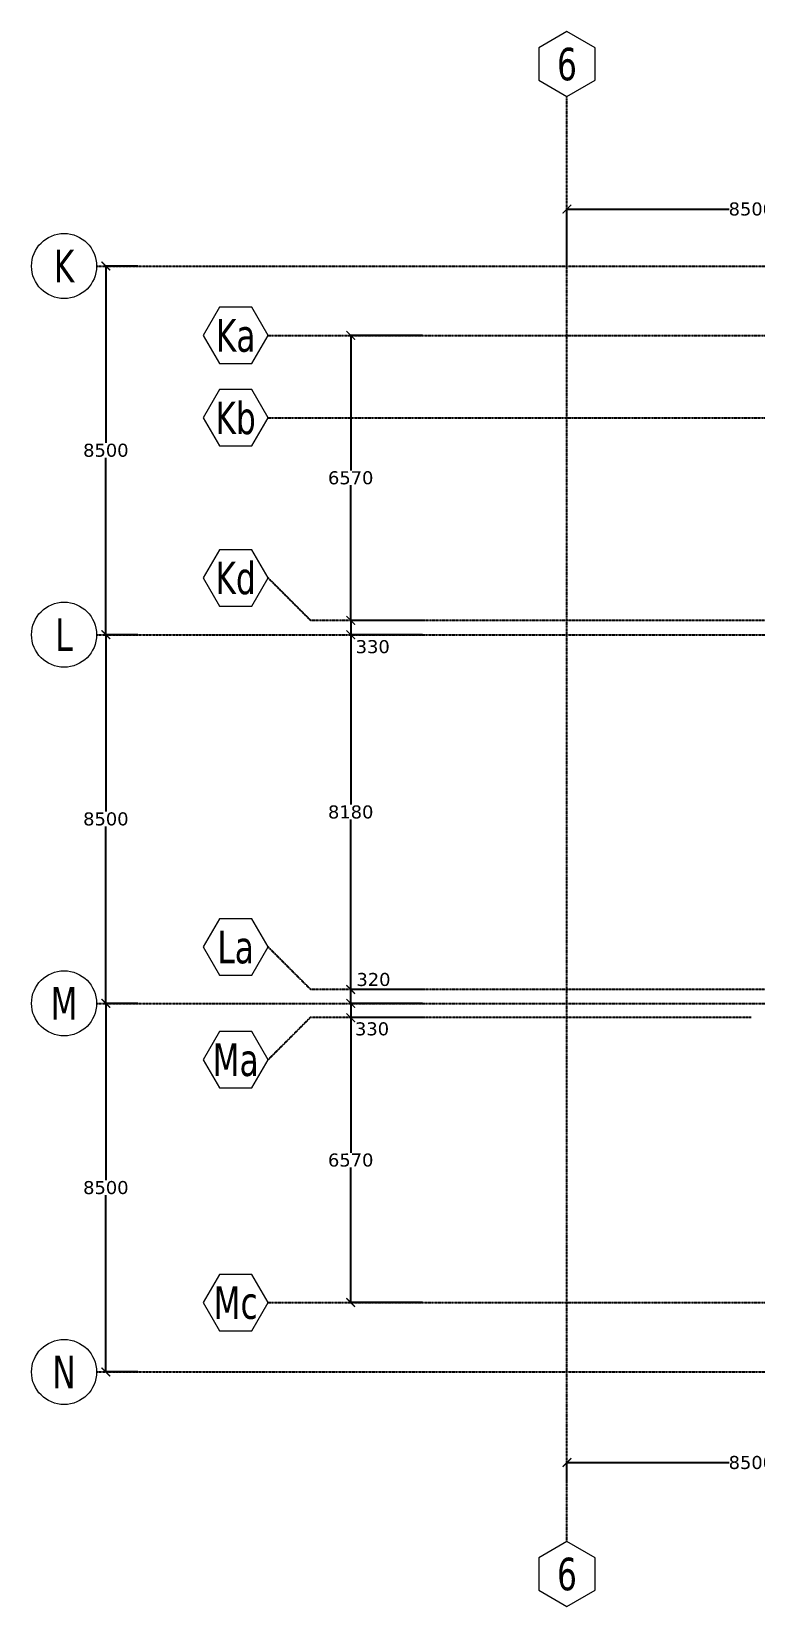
# Model space of a CAD drawing. Header units: millimetres. Extents: x -12345 to 95575, y -10708 to 31862.
# Drawn here: x -12345 to 4323, y -5407 to 30907 of the extents above; entities that cross this region are included whole.
import ezdxf
from ezdxf.enums import TextEntityAlignment as Align

# ---------------------------------------------------------------- set-up
doc = ezdxf.new("R2010")
doc.units = ezdxf.units.MM
doc.header["$LTSCALE"] = 0.95
doc.linetypes.add('DXK_LINE_DOT3', pattern=[5.9187, 2.979, -0.9799, 0.9799, -0.9799])
for name, color, linetype in [('COTAS', 8, 'Continuous'), ('HCB-EJES', 1, 'Continuous'), ('HCB-ROTULOS', 2, 'Continuous')]:
    doc.layers.add(name, color=color, linetype=linetype)
doc.layers.add('HCB_EJES', color=1, linetype='DXK_LINE_DOT3', lineweight=9)
doc.styles.add('VERDANA', font='verdana.ttf')
doc.dimstyles.new('1.125', dxfattribs={"dimscale": 0, "dimtxt": 300, "dimasz": 200, "dimexe": 4, "dimexo": 4, "dimgap": 15, "dimtad": 0, "dimdec": 0, "dimzin": 4, "dimdsep": 46, "dimtxsty": 'VERDANA', "dimblk": 'ARCHTICK', "dimcen": -10, "dimclrd": 256, "dimclrt": 3, "dimadec": 0, "dimazin": 0, "dimtfac": 1, "dimtdec": 0, "dimtmove": 2, "dimatfit": 0, "dimldrblk": 'OBLIQUE', "dimfxl": 0.05, "dimtolj": 1, "dimtzin": 0, "dimarcsym": 0})

# ---------------------------------------------------------------- blocks, each defined once
blk = doc.blocks.new('_ArchTick')
at = {"color": 0, "linetype": 'ByBlock', "const_width": 0.15}
blk.add_lwpolyline([(-0.5, -0.5), (0.5, 0.5)], dxfattribs=at)
blk = doc.blocks.new('*D125')
at = {"layer": 'COTAS', "color": 0, "lineweight": -2, "transparency": 16777216}
for p, q in [((0, 25504), (0, 26817)), ((8500, 25504), (8500, 26817))]:
    blk.add_line(p, q, dxfattribs=at)
at = {"layer": 'COTAS', "lineweight": -2, "transparency": 16777216}
for p, q in [((0, 26813), (3736, 26813)), ((8500, 26813), (4764, 26813))]:
    blk.add_line(p, q, dxfattribs=at)
at = {"layer": 'Defpoints', "color": 0, "transparency": 16777216}
for p in [(8500, 26813), (0, 25500), (8500, 25500)]:
    blk.add_point(p, dxfattribs=at)
at = {"layer": 'COTAS', "lineweight": -2, "transparency": 16777216, "xscale": 200, "yscale": 200, "zscale": 200, "rotation": 180}
blk.add_blockref('_ArchTick', (0, 26813), dxfattribs=at)
at = {"layer": 'COTAS', "lineweight": -2, "transparency": 16777216, "xscale": 200, "yscale": 200, "zscale": 200}
blk.add_blockref('_ArchTick', (8500, 26813), dxfattribs=at)
at = {"layer": 'COTAS', "color": 3, "transparency": 16777216, "insert": (4250, 26813), "char_height": 300, "attachment_point": 5, "style": 'VERDANA'}
blk.add_mtext('\\A1;8500', dxfattribs=at)
blk = doc.blocks.new('_Oblique')
at = {"color": 0, "linetype": 'ByBlock', "lineweight": -2}
blk.add_line((-0.5, -0.5), (0.5, 0.5), dxfattribs=at)
blk = doc.blocks.new('*D135')
at = {"layer": 'COTAS', "color": 0, "lineweight": -2, "transparency": 16777216}
for p, q in [((-3334, 8170), (-4990, 8170)), ((-3334, 1600), (-4990, 1600))]:
    blk.add_line(p, q, dxfattribs=at)
at = {"layer": 'COTAS', "lineweight": -2, "transparency": 16777216}
for p, q in [((-4986, 8170), (-4986, 5056)), ((-4986, 1600), (-4986, 4714))]:
    blk.add_line(p, q, dxfattribs=at)
at = {"layer": 'Defpoints', "color": 0, "transparency": 16777216}
for p in [(-4986, 8170), (-3330, 8170), (-3330, 1600)]:
    blk.add_point(p, dxfattribs=at)
at = {"layer": 'COTAS', "lineweight": -2, "transparency": 16777216, "xscale": 200, "yscale": 200, "zscale": 200}
for p, rotation in [((-4986, 8170), 90), ((-4986, 1600), 270)]:
    blk.add_blockref('_ArchTick', p, dxfattribs=dict(at, rotation=rotation))
at = {"layer": 'COTAS', "color": 3, "transparency": 16777216, "insert": (-4986, 4885), "char_height": 300, "attachment_point": 5, "rotation": 0.1, "style": 'VERDANA'}
blk.add_mtext('\\A1;6570', dxfattribs=at)
blk = doc.blocks.new('*D136')
at = {"layer": 'COTAS', "color": 0, "lineweight": -2, "transparency": 16777216}
for p, q in [((-3334, 17000), (-4990, 17000)), ((-3334, 8820), (-4990, 8820))]:
    blk.add_line(p, q, dxfattribs=at)
at = {"layer": 'COTAS', "lineweight": -2, "transparency": 16777216}
for p, q in [((-4986, 17000), (-4986, 13082)), ((-4986, 8820), (-4986, 12738))]:
    blk.add_line(p, q, dxfattribs=at)
at = {"layer": 'Defpoints', "color": 0, "transparency": 16777216}
for p in [(-4986, 17000), (-3330, 17000), (-3330, 8820)]:
    blk.add_point(p, dxfattribs=at)
at = {"layer": 'COTAS', "lineweight": -2, "transparency": 16777216, "xscale": 200, "yscale": 200, "zscale": 200}
for p, rotation in [((-4986, 17000), 90), ((-4986, 8820), 270)]:
    blk.add_blockref('_ArchTick', p, dxfattribs=dict(at, rotation=rotation))
at = {"layer": 'COTAS', "color": 3, "transparency": 16777216, "insert": (-4986, 12910), "char_height": 300, "attachment_point": 5, "rotation": 0.1, "style": 'VERDANA'}
blk.add_mtext('\\A1;8180', dxfattribs=at)
blk = doc.blocks.new('*D137')
at = {"layer": 'COTAS', "color": 0, "lineweight": -2, "transparency": 16777216}
for p, q in [((-3334, 23900), (-4990, 23900)), ((-3334, 17330), (-4990, 17330))]:
    blk.add_line(p, q, dxfattribs=at)
at = {"layer": 'COTAS', "lineweight": -2, "transparency": 16777216}
for p, q in [((-4986, 23900), (-4986, 20786)), ((-4986, 17330), (-4986, 20444))]:
    blk.add_line(p, q, dxfattribs=at)
at = {"layer": 'Defpoints', "color": 0, "transparency": 16777216}
for p in [(-4986, 23900), (-3330, 23900), (-3330, 17330)]:
    blk.add_point(p, dxfattribs=at)
at = {"layer": 'COTAS', "lineweight": -2, "transparency": 16777216, "xscale": 200, "yscale": 200, "zscale": 200}
for p, rotation in [((-4986, 23900), 90), ((-4986, 17330), 270)]:
    blk.add_blockref('_ArchTick', p, dxfattribs=dict(at, rotation=rotation))
at = {"layer": 'COTAS', "color": 3, "transparency": 16777216, "insert": (-4986, 20615), "char_height": 300, "attachment_point": 5, "rotation": 0.1, "style": 'VERDANA'}
blk.add_mtext('\\A1;6570', dxfattribs=at)
blk = doc.blocks.new('*D139')
at = {"layer": 'COTAS', "color": 0, "lineweight": -2, "transparency": 16777216}
for p, q in [((0, -2507), (0, -2085)), ((8500, -2507), (8500, -2085))]:
    blk.add_line(p, q, dxfattribs=at)
at = {"layer": 'COTAS', "lineweight": -2, "transparency": 16777216}
for p, q in [((0, -2089), (3736, -2089)), ((8500, -2089), (4764, -2089))]:
    blk.add_line(p, q, dxfattribs=at)
at = {"layer": 'Defpoints', "color": 0, "transparency": 16777216}
for p in [(0, -2089), (0, -2511), (8500, -2511)]:
    blk.add_point(p, dxfattribs=at)
at = {"layer": 'COTAS', "lineweight": -2, "transparency": 16777216, "xscale": 200, "yscale": 200, "zscale": 200, "rotation": 180}
blk.add_blockref('_ArchTick', (0, -2089), dxfattribs=at)
at = {"layer": 'COTAS', "lineweight": -2, "transparency": 16777216, "xscale": 200, "yscale": 200, "zscale": 200}
blk.add_blockref('_ArchTick', (8500, -2089), dxfattribs=at)
at = {"layer": 'COTAS', "color": 3, "transparency": 16777216, "insert": (4250, -2089), "char_height": 300, "attachment_point": 5, "style": 'VERDANA'}
blk.add_mtext('\\A1;8500', dxfattribs=at)
blk = doc.blocks.new('*D149')
at = {"layer": 'COTAS', "color": 0, "lineweight": -2, "transparency": 16777216}
for p, q in [((-3334, 8500), (-4990, 8500)), ((-3334, 8170), (-4990, 8170))]:
    blk.add_line(p, q, dxfattribs=at)
at = {"layer": 'COTAS', "lineweight": -2, "transparency": 16777216}
for p, q in [((-4986, 8500), (-4986, 8700)), ((-4986, 8500), (-4986, 8170)), ((-4986, 8170), (-4986, 7970))]:
    blk.add_line(p, q, dxfattribs=at)
at = {"layer": 'Defpoints', "color": 0, "transparency": 16777216}
for p in [(-3330, 8500), (-4986, 8170), (-3330, 8170)]:
    blk.add_point(p, dxfattribs=at)
at = {"layer": 'COTAS', "lineweight": -2, "transparency": 16777216, "xscale": 200, "yscale": 200, "zscale": 200}
for p, rotation in [((-4986, 8500), 270), ((-4986, 8170), 90)]:
    blk.add_blockref('_ArchTick', p, dxfattribs=dict(at, rotation=rotation))
at = {"layer": 'COTAS', "color": 3, "transparency": 16777216, "insert": (-4494, 7909), "char_height": 300, "attachment_point": 5, "rotation": 0.1, "style": 'VERDANA'}
blk.add_mtext('\\A1;330', dxfattribs=at)
blk = doc.blocks.new('*D150')
at = {"layer": 'COTAS', "color": 0, "lineweight": -2, "transparency": 16777216}
for p, q in [((-3334, 8820), (-4990, 8820)), ((-3334, 8500), (-4990, 8500))]:
    blk.add_line(p, q, dxfattribs=at)
at = {"layer": 'COTAS', "lineweight": -2, "transparency": 16777216}
for p, q in [((-4986, 8820), (-4986, 9020)), ((-4986, 8500), (-4986, 8820)), ((-4986, 8500), (-4986, 8300))]:
    blk.add_line(p, q, dxfattribs=at)
at = {"layer": 'Defpoints', "color": 0, "transparency": 16777216}
for p in [(-4986, 8820), (-3330, 8820), (-3330, 8500)]:
    blk.add_point(p, dxfattribs=at)
at = {"layer": 'COTAS', "lineweight": -2, "transparency": 16777216, "xscale": 200, "yscale": 200, "zscale": 200}
for p, rotation in [((-4986, 8820), 270), ((-4986, 8500), 90)]:
    blk.add_blockref('_ArchTick', p, dxfattribs=dict(at, rotation=rotation))
at = {"layer": 'COTAS', "color": 3, "transparency": 16777216, "insert": (-4461, 9048), "char_height": 300, "attachment_point": 5, "rotation": 0.1, "style": 'VERDANA'}
blk.add_mtext('\\A1;320', dxfattribs=at)
blk = doc.blocks.new('*D156')
at = {"layer": 'COTAS', "lineweight": -2, "transparency": 16777216}
for p, q in [((-4986, 17330), (-4986, 17530)), ((-4986, 17330), (-4986, 17000)), ((-4986, 17000), (-4986, 16800))]:
    blk.add_line(p, q, dxfattribs=at)
at = {"layer": 'COTAS', "color": 0, "lineweight": -2, "transparency": 16777216}
for p, q in [((-3334, 17330), (-4990, 17330)), ((-3334, 17000), (-4990, 17000))]:
    blk.add_line(p, q, dxfattribs=at)
at = {"layer": 'Defpoints', "color": 0, "transparency": 16777216}
for p in [(-3330, 17330), (-4986, 17000), (-3330, 17000)]:
    blk.add_point(p, dxfattribs=at)
at = {"layer": 'COTAS', "lineweight": -2, "transparency": 16777216, "xscale": 200, "yscale": 200, "zscale": 200}
for p, rotation in [((-4986, 17330), 270), ((-4986, 17000), 90)]:
    blk.add_blockref('_ArchTick', p, dxfattribs=dict(at, rotation=rotation))
at = {"layer": 'COTAS', "color": 3, "transparency": 16777216, "insert": (-4478, 16721), "char_height": 300, "attachment_point": 5, "rotation": 0.1, "style": 'VERDANA'}
blk.add_mtext('\\A1;330', dxfattribs=at)
blk = doc.blocks.new('*D158')
at = {"layer": 'COTAS', "color": 0, "lineweight": -2, "transparency": 16777216}
for p, q in [((-9892, 25500), (-10635, 25500)), ((-9892, 17000), (-10635, 17000))]:
    blk.add_line(p, q, dxfattribs=at)
at = {"layer": 'COTAS', "lineweight": -2, "transparency": 16777216}
for p, q in [((-10631, 25500), (-10631, 21422)), ((-10631, 17000), (-10631, 21078))]:
    blk.add_line(p, q, dxfattribs=at)
at = {"layer": 'Defpoints', "color": 0, "transparency": 16777216}
for p in [(-10631, 25500), (-9888, 25500), (-9888, 17000)]:
    blk.add_point(p, dxfattribs=at)
at = {"layer": 'COTAS', "lineweight": -2, "transparency": 16777216, "xscale": 200, "yscale": 200, "zscale": 200}
for p, rotation in [((-10631, 25500), 90), ((-10631, 17000), 270)]:
    blk.add_blockref('_ArchTick', p, dxfattribs=dict(at, rotation=rotation))
at = {"layer": 'COTAS', "color": 3, "transparency": 16777216, "insert": (-10631, 21250), "char_height": 300, "attachment_point": 5, "rotation": 0.1, "style": 'VERDANA'}
blk.add_mtext('\\A1;8500', dxfattribs=at)
blk = doc.blocks.new('*D159')
at = {"layer": 'COTAS', "color": 0, "lineweight": -2, "transparency": 16777216}
for p, q in [((-9892, 17000), (-10635, 17000)), ((-9892, 8500), (-10635, 8500))]:
    blk.add_line(p, q, dxfattribs=at)
at = {"layer": 'COTAS', "lineweight": -2, "transparency": 16777216}
for p, q in [((-10631, 17000), (-10631, 12922)), ((-10631, 8500), (-10631, 12578))]:
    blk.add_line(p, q, dxfattribs=at)
at = {"layer": 'Defpoints', "color": 0, "transparency": 16777216}
for p in [(-9888, 17000), (-10631, 8500), (-9888, 8500)]:
    blk.add_point(p, dxfattribs=at)
at = {"layer": 'COTAS', "lineweight": -2, "transparency": 16777216, "xscale": 200, "yscale": 200, "zscale": 200}
for p, rotation in [((-10631, 17000), 90), ((-10631, 8500), 270)]:
    blk.add_blockref('_ArchTick', p, dxfattribs=dict(at, rotation=rotation))
at = {"layer": 'COTAS', "color": 3, "transparency": 16777216, "insert": (-10631, 12750), "char_height": 300, "attachment_point": 5, "rotation": 0.1, "style": 'VERDANA'}
blk.add_mtext('\\A1;8500', dxfattribs=at)
blk = doc.blocks.new('*D160')
at = {"layer": 'COTAS', "color": 0, "lineweight": -2, "transparency": 16777216}
for p, q in [((-9892, 8500), (-10635, 8500)), ((-9892, 0), (-10635, 0))]:
    blk.add_line(p, q, dxfattribs=at)
at = {"layer": 'COTAS', "lineweight": -2, "transparency": 16777216}
for p, q in [((-10631, 8500), (-10631, 4422)), ((-10631, 0), (-10631, 4078))]:
    blk.add_line(p, q, dxfattribs=at)
at = {"layer": 'Defpoints', "color": 0, "transparency": 16777216}
for p in [(-10631, 8500), (-9888, 8500), (-9888, 0)]:
    blk.add_point(p, dxfattribs=at)
at = {"layer": 'COTAS', "lineweight": -2, "transparency": 16777216, "xscale": 200, "yscale": 200, "zscale": 200}
for p, rotation in [((-10631, 8500), 90), ((-10631, 0), 270)]:
    blk.add_blockref('_ArchTick', p, dxfattribs=dict(at, rotation=rotation))
at = {"layer": 'COTAS', "color": 3, "transparency": 16777216, "insert": (-10631, 4250), "char_height": 300, "attachment_point": 5, "rotation": 0.1, "style": 'VERDANA'}
blk.add_mtext('\\A1;8500', dxfattribs=at)

msp = doc.modelspace()

# ---------------------------------------------------------------- linework, layer by layer
at = {"layer": 'HCB-EJES', "linetype": 'DXK_LINE_DOT3'}
for p, q in [((0, -3906.8), (0, 29407)), ((-10844.5, 25500), (94075, 25500)), ((-6888.4, 23900.1), (90118.8, 23900.1)), ((-6888.4, 22000), (90118.8, 22000)), ((-10844.5, 17000), (94075, 17000)), ((-10844.5, 8500), (94075, 8500)), ((-6888.4, 1600), (90118.8, 1600)), ((-10844.5, 0), (94075, 0))]:
    msp.add_line(p, q, dxfattribs=at)
for points in [[(12399.2, 17330), (-5909.3, 17330), (-6888.4, 18309)], [(12399.2, 8820), (-5909.3, 8820), (-6888.4, 9799)], [(4250, 8170), (-5919.3, 8170), (-6888.4, 7201)]]:
    msp.add_lwpolyline(points, dxfattribs=at)
at = {"layer": 'HCB_EJES', "color": 40, "linetype": 'ByBlock', "true_color": 0xf8d731}
for points in [[(-649.5, 29782), (0, 29407), (649.5, 29782), (649.5, 30532), (0, 30907), (-649.5, 30532)], [(-8013.4, 23250.6), (-7263.4, 23250.6), (-6888.4, 23900.1), (-7263.4, 24549.6), (-8013.4, 24549.6), (-8388.4, 23900.1)], [(-8013.4, 21350.5), (-7263.4, 21350.5), (-6888.4, 22000), (-7263.4, 22649.5), (-8013.4, 22649.5), (-8388.4, 22000)], [(-8013.4, 17659.5), (-7263.4, 17659.5), (-6888.4, 18309), (-7263.4, 18958.6), (-8013.4, 18958.6), (-8388.4, 18309)], [(-8013.4, 9149.5), (-7263.4, 9149.5), (-6888.4, 9799), (-7263.4, 10448.6), (-8013.4, 10448.6), (-8388.4, 9799)], [(-8013.4, 6551.4), (-7263.4, 6551.4), (-6888.4, 7201), (-7263.4, 7850.5), (-8013.4, 7850.5), (-8388.4, 7201)], [(-8013.4, 950.5), (-7263.4, 950.5), (-6888.4, 1600), (-7263.4, 2249.5), (-8013.4, 2249.5), (-8388.4, 1600)], [(-649.5, -5031.8), (0, -5406.8), (649.5, -5031.8), (649.5, -4281.8), (0, -3906.8), (-649.5, -4281.8)]]:
    msp.add_lwpolyline(points, close=True, dxfattribs=at)
for centre in [(-11594.5, 25500), (-11594.5, 17000), (-11594.5, 8500), (-11594.5, 0)]:
    msp.add_circle(centre, 750, dxfattribs=at)

# ---------------------------------------------------------------- texts
at = {"layer": 'HCB-ROTULOS', "color": 4, "style": 'VERDANA', "width": 0.7}
for s, p in [('6', (0, 30157)), ('K', (-11594.5, 25500)), ('Ka', (-7638.4, 23900.1)), ('Kb', (-7638.4, 22000)), ('Kd', (-7638.4, 18309)), ('L', (-11594.5, 17000)), ('La', (-7638.4, 9799)), ('M', (-11594.5, 8500)), ('Ma', (-7638.4, 7201)), ('Mc', (-7638.4, 1600)), ('N', (-11594.5, 0)), ('6', (0, -4656.8))]:
    msp.add_text(s, height=750, dxfattribs=at).set_placement(p, align=Align.MIDDLE_CENTER)

# ---------------------------------------------------------------- dimensions: what is measured, and where the dimension line sits
at = {"layer": 'COTAS'}
for base, p1, p2, picture, middle in [((8500, 26813.3), (0, 25500), (8500, 25500), '*D125', (4250, 26813.3)), ((0, -2089.1), (8500, -2511.2), (0, -2511.2), '*D139', (4250, -2089.1))]:
    dim = msp.add_linear_dim(base=base, p1=p1, p2=p2, dimstyle='1.125', override={"dimscale": 1}, dxfattribs=at)
    dim.commit()
    dim.dimension.update_dxf_attribs({"geometry": picture, "text_midpoint": middle})
for base, p1, p2, angle, picture, middle in [((-10631.5, 25500), (-9888.4, 17000), (-9888.4, 25500), 270, '*D158', (-10631.5, 21250)), ((-4986.1, 23900.1), (-3330, 17330), (-3330, 23900.1), 270, '*D137', (-4986.1, 20615)), ((-10631.5, 8500), (-9888.4, 17000), (-9888.4, 8500), 90, '*D159', (-10631.5, 12750)), ((-4986.1, 17000), (-3330, 8820), (-3330, 17000), 270, '*D136', (-4986.1, 12910)), ((-10631.5, 8500), (-9888.4, 0), (-9888.4, 8500), 270, '*D160', (-10631.5, 4250)), ((-4986.1, 8170), (-3330, 1600), (-3330, 8170), 270, '*D135', (-4986.1, 4885))]:
    dim = msp.add_linear_dim(base=base, p1=p1, p2=p2, angle=angle, dimstyle='1.125', override={"dimscale": 1}, dxfattribs=at)
    dim.commit()
    dim.dimension.update_dxf_attribs({"geometry": picture, "text_midpoint": middle, "text_rotation": 0.1})
for base, p1, p2, angle, picture, middle in [((-4986.1, 17000), (-3330, 17330), (-3330, 17000), 90, '*D156', (-4477.7, 16721)), ((-4986.1, 8820), (-3330, 8500), (-3330, 8820), 270, '*D150', (-4460.7, 9048.4)), ((-4986.1, 8170), (-3330, 8500), (-3330, 8170), 90, '*D149', (-4494, 7908.9))]:
    dim = msp.add_linear_dim(base=base, p1=p1, p2=p2, angle=angle, dimstyle='1.125', override={"dimscale": 1}, dxfattribs=at)
    dim.commit()
    dim.dimension.update_dxf_attribs({"geometry": picture, "text_midpoint": middle, "dimtype": 160, "text_rotation": 0.1})

doc.saveas('drawing.dxf')
